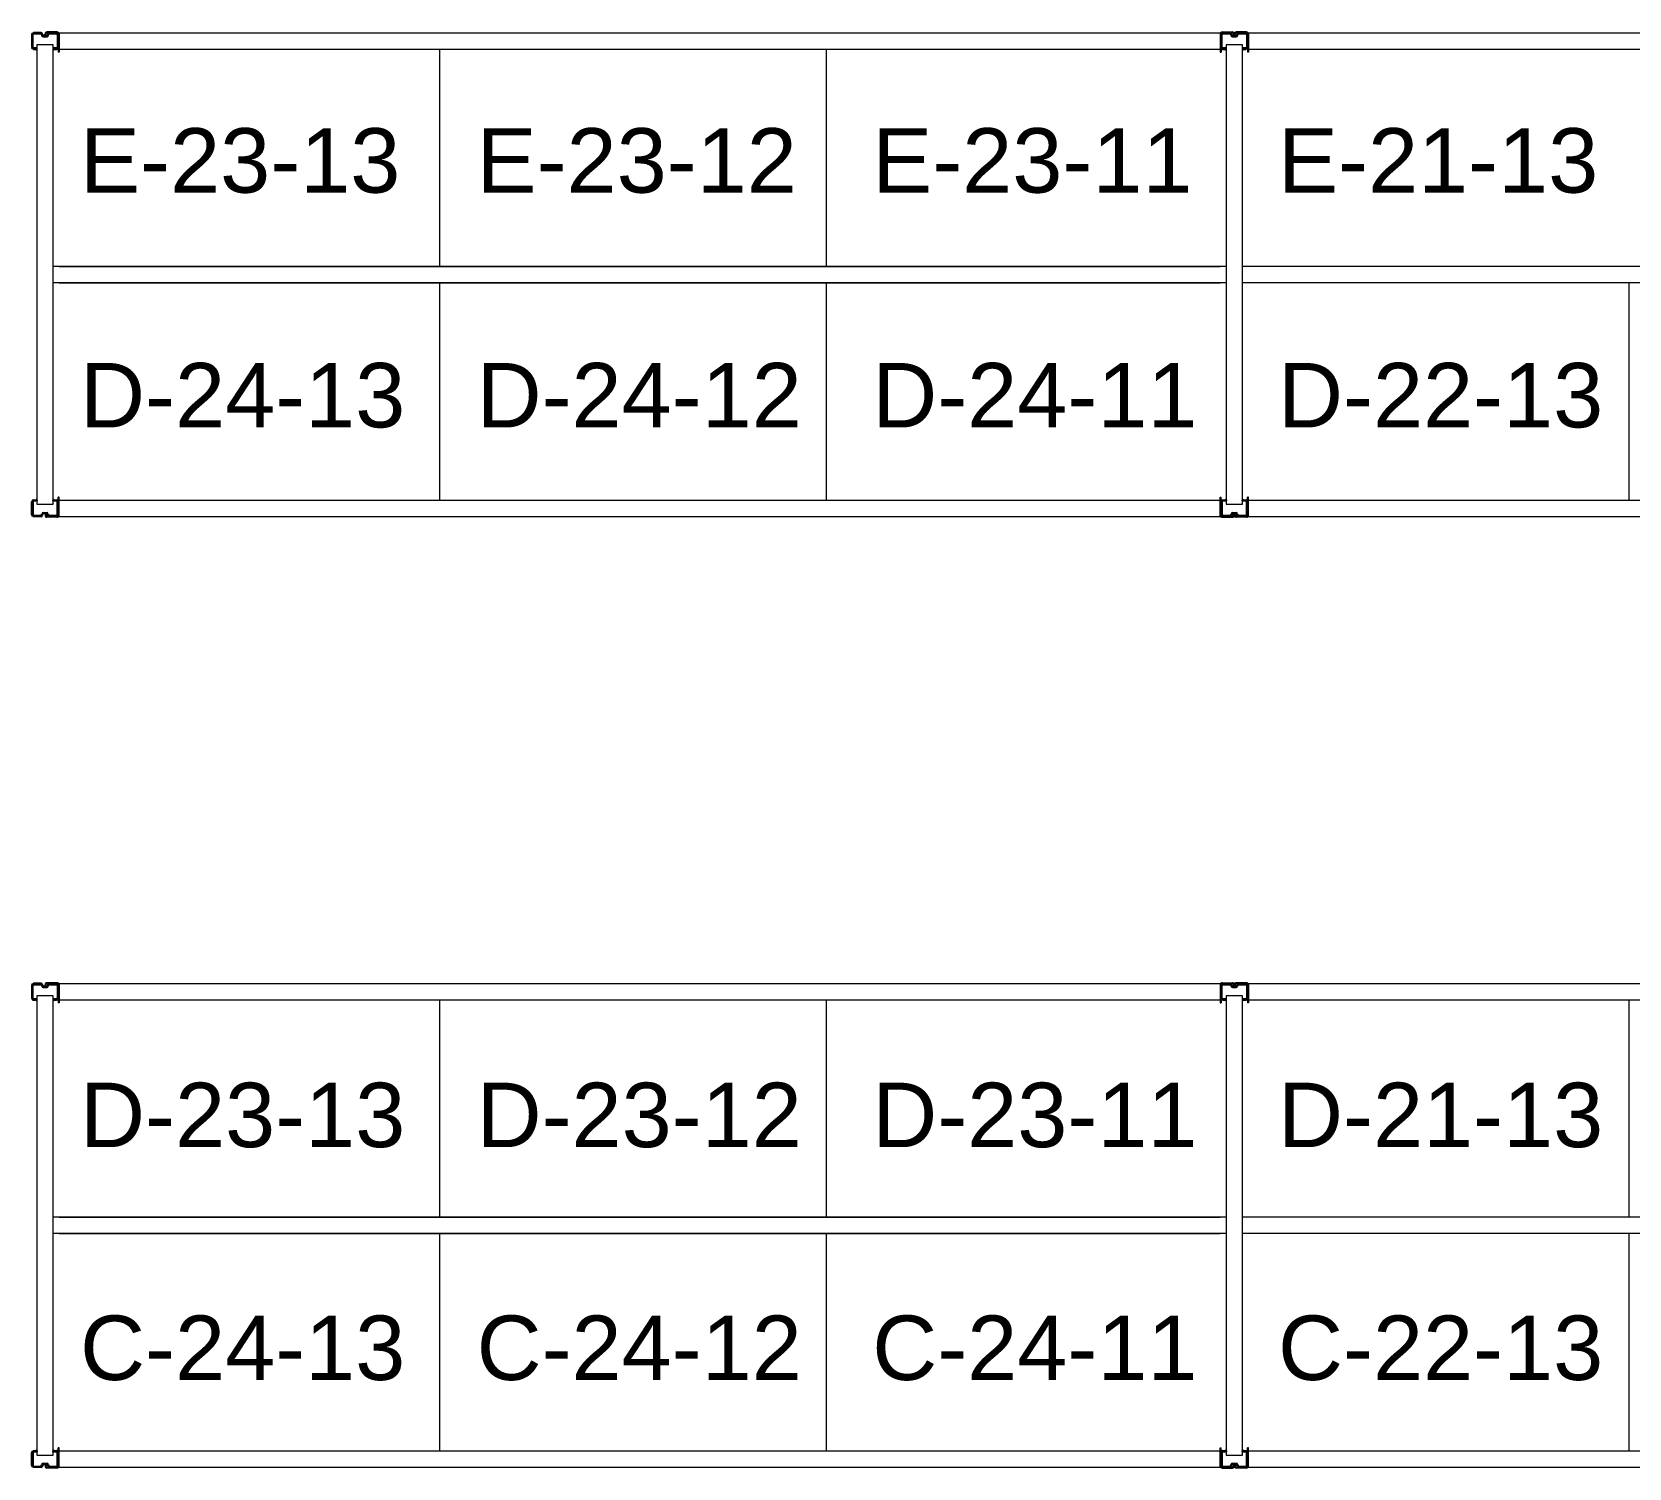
# Model space of a CAD drawing. Header units: inches. Extents: x 2743 to 10591, y -1604 to 5792.
# Drawn here: x 2974.8 to 3173.1, y 3691.9 to 3870.1 of the extents above; entities that cross this region are included whole.
import ezdxf

# ---------------------------------------------------------------- set-up
doc = ezdxf.new("R2010")
doc.units = ezdxf.units.IN
doc.header["$LTSCALE"] = 0.1875
doc.header["$MEASUREMENT"] = 0
for name, color, linetype, lineweight in [('22 Dimension', 7, 'Continuous', 5), ('32 Echelle', 160, 'Continuous', 15), ('33 Poutre', 30, 'Continuous', 15)]:
    doc.layers.add(name, color=color, linetype=linetype, lineweight=lineweight)
doc.styles.add('arial', font='')
doc.styles.get('arial').set_extended_font_data('Arial')

msp = doc.modelspace()

# ---------------------------------------------------------------- hatches: boundary and pattern name
at = {"layer": '32 Echelle'}
for points in [[(2975.45882, 3867.78941), (2975.45882, 3867.97691), (2975.27132, 3867.97691)], [(2977.45882, 3867.78941), (2977.45882, 3867.97691), (2977.64632, 3867.97691)], [(3123.08382, 3867.78941), (3123.08382, 3867.97691), (3122.89632, 3867.97691)], [(3123.08382, 3867.78941), (3123.08382, 3867.97691), (3122.89632, 3867.97691)], [(3125.08382, 3867.78941), (3125.08382, 3867.97691), (3125.27132, 3867.97691)], [(3125.08382, 3867.78941), (3125.08382, 3867.97691), (3125.27132, 3867.97691)], [(2975.45882, 3812.16441), (2975.45882, 3811.97691), (2975.27132, 3811.97691)], [(2977.45882, 3812.16441), (2977.45882, 3811.97691), (2977.64632, 3811.97691)], [(3123.08382, 3812.16441), (3123.08382, 3811.97691), (3122.89632, 3811.97691)], [(3123.08382, 3812.16441), (3123.08382, 3811.97691), (3122.89632, 3811.97691)], [(3125.08382, 3812.16441), (3125.08382, 3811.97691), (3125.27132, 3811.97691)], [(3125.08382, 3812.16441), (3125.08382, 3811.97691), (3125.27132, 3811.97691)], [(2975.45882, 3749.78941), (2975.45882, 3749.97691), (2975.27132, 3749.97691)], [(2977.45882, 3749.78941), (2977.45882, 3749.97691), (2977.64632, 3749.97691)], [(3123.08382, 3749.78941), (3123.08382, 3749.97691), (3122.89632, 3749.97691)], [(3123.08382, 3749.78941), (3123.08382, 3749.97691), (3122.89632, 3749.97691)], [(3125.08382, 3749.78941), (3125.08382, 3749.97691), (3125.27132, 3749.97691)], [(3125.08382, 3749.78941), (3125.08382, 3749.97691), (3125.27132, 3749.97691)], [(2975.45882, 3694.16441), (2975.45882, 3693.97691), (2975.27132, 3693.97691)], [(2977.45882, 3694.16441), (2977.45882, 3693.97691), (2977.64632, 3693.97691)], [(3123.08382, 3694.16441), (3123.08382, 3693.97691), (3122.89632, 3693.97691)], [(3123.08382, 3694.16441), (3123.08382, 3693.97691), (3122.89632, 3693.97691)], [(3125.08382, 3694.16441), (3125.08382, 3693.97691), (3125.27132, 3693.97691)], [(3125.08382, 3694.16441), (3125.08382, 3693.97691), (3125.27132, 3693.97691)]]:
    msp.add_hatch(color=256, dxfattribs=at).paths.add_polyline_path(points)

# ---------------------------------------------------------------- linework, layer by layer
at = {"layer": '22 Dimension'}
for p, q in [((3025.45882, 3840.97691), (3025.45882, 3867.97691)), ((3073.45882, 3840.97691), (3073.45882, 3867.97691)), ((3123.08382, 3840.97691), (2977.45882, 3840.97691)), ((3270.70882, 3840.97691), (3125.08382, 3840.97691)), ((3123.08382, 3838.97691), (2977.45882, 3838.97691)), ((3025.45882, 3811.97691), (3025.45882, 3838.97691)), ((3073.45882, 3811.97691), (3073.45882, 3838.97691)), ((3270.70882, 3838.97691), (3125.08382, 3838.97691)), ((3173.08382, 3811.97691), (3173.08382, 3838.97691)), ((3025.45882, 3722.97691), (3025.45882, 3749.97691)), ((3073.45882, 3722.97691), (3073.45882, 3749.97691)), ((3173.08382, 3722.97691), (3173.08382, 3749.97691)), ((3123.08382, 3722.97691), (2977.45882, 3722.97691)), ((3270.70882, 3722.97691), (3125.08382, 3722.97691)), ((3123.08382, 3720.97691), (2977.45882, 3720.97691)), ((3025.45882, 3693.97691), (3025.45882, 3720.97691)), ((3073.45882, 3693.97691), (3073.45882, 3720.97691)), ((3270.70882, 3720.97691), (3125.08382, 3720.97691)), ((3173.08382, 3693.97691), (3173.08382, 3720.97691))]:
    msp.add_line(p, q, dxfattribs=at)
at = {"layer": '32 Echelle', "linetype": 'Continuous', "lineweight": 25}
for p, q in [((2975.94645, 3869.97691), (2975.01761, 3869.97691)), ((2975.01761, 3869.88691), (2975.94645, 3869.88691)), ((2976.16608, 3869.70325), (2976.12217, 3869.84688)), ((2976.79547, 3869.84688), (2976.75155, 3869.70325)), ((2977.90002, 3869.97691), (2976.97119, 3869.97691)), ((2976.97119, 3869.88691), (2977.90002, 3869.88691)), ((3123.57145, 3869.97691), (3122.64261, 3869.97691)), ((3123.57145, 3869.97691), (3122.64261, 3869.97691)), ((3122.64261, 3869.88691), (3123.57145, 3869.88691)), ((3122.64261, 3869.88691), (3123.57145, 3869.88691)), ((3123.79108, 3869.70325), (3123.74717, 3869.84688)), ((3123.79108, 3869.70325), (3123.74717, 3869.84688)), ((3124.42047, 3869.84688), (3124.37655, 3869.70325)), ((3124.42047, 3869.84688), (3124.37655, 3869.70325)), ((3125.52502, 3869.97691), (3124.59619, 3869.97691)), ((3125.52502, 3869.97691), (3124.59619, 3869.97691)), ((3124.59619, 3869.88691), (3125.52502, 3869.88691)), ((3124.59619, 3869.88691), (3125.52502, 3869.88691)), ((2974.83386, 3869.79316), (2974.83386, 3868.16066)), ((2974.92386, 3868.16066), (2974.92386, 3869.79316)), ((2975.43386, 3868.06691), (2975.01761, 3868.06691)), ((2975.01761, 3867.97691), (2975.43386, 3867.97691)), ((2975.43386, 3867.97691), (2975.43386, 3868.06691)), ((2976.0361, 3869.82057), (2976.08001, 3869.67693)), ((2976.6619, 3869.63691), (2976.25573, 3869.63691)), ((2976.25573, 3869.54691), (2976.6619, 3869.54691)), ((2976.83762, 3869.67693), (2976.88153, 3869.82057)), ((2977.90002, 3868.06691), (2977.48377, 3868.06691)), ((2977.48377, 3868.06691), (2977.48377, 3867.97691)), ((2977.48377, 3867.97691), (2977.90002, 3867.97691)), ((2977.99377, 3869.79316), (2977.99377, 3868.16066)), ((2978.08377, 3868.16066), (2978.08377, 3869.79316)), ((3122.45886, 3869.79316), (3122.45886, 3868.16066)), ((3122.45886, 3869.79316), (3122.45886, 3868.16066)), ((3122.54886, 3868.16066), (3122.54886, 3869.79316)), ((3122.54886, 3868.16066), (3122.54886, 3869.79316)), ((3123.05886, 3868.06691), (3122.64261, 3868.06691)), ((3123.05886, 3868.06691), (3122.64261, 3868.06691)), ((3122.64261, 3867.97691), (3123.05886, 3867.97691)), ((3122.64261, 3867.97691), (3123.05886, 3867.97691)), ((3123.05886, 3867.97691), (3123.05886, 3868.06691)), ((3123.05886, 3867.97691), (3123.05886, 3868.06691)), ((3123.6611, 3869.82057), (3123.70501, 3869.67693)), ((3123.6611, 3869.82057), (3123.70501, 3869.67693)), ((3124.2869, 3869.63691), (3123.88073, 3869.63691)), ((3124.2869, 3869.63691), (3123.88073, 3869.63691)), ((3123.88073, 3869.54691), (3124.2869, 3869.54691)), ((3123.88073, 3869.54691), (3124.2869, 3869.54691)), ((3124.46262, 3869.67693), (3124.50653, 3869.82057)), ((3124.46262, 3869.67693), (3124.50653, 3869.82057)), ((3125.52502, 3868.06691), (3125.10877, 3868.06691)), ((3125.10877, 3868.06691), (3125.10877, 3867.97691)), ((3125.52502, 3868.06691), (3125.10877, 3868.06691)), ((3125.10877, 3868.06691), (3125.10877, 3867.97691)), ((3125.10877, 3867.97691), (3125.52502, 3867.97691)), ((3125.10877, 3867.97691), (3125.52502, 3867.97691)), ((3125.61877, 3869.79316), (3125.61877, 3868.16066)), ((3125.61877, 3869.79316), (3125.61877, 3868.16066)), ((3125.70877, 3868.16066), (3125.70877, 3869.79316)), ((3125.70877, 3868.16066), (3125.70877, 3869.79316)), ((2974.83386, 3810.16066), (2974.83386, 3811.79316)), ((2974.92386, 3811.79316), (2974.92386, 3810.16066)), ((2975.01761, 3811.97691), (2975.43386, 3811.97691)), ((2975.43386, 3811.88691), (2975.01761, 3811.88691)), ((2975.43386, 3811.97691), (2975.43386, 3811.88691)), ((2976.25573, 3810.40691), (2976.6619, 3810.40691)), ((2977.48377, 3811.97691), (2977.90002, 3811.97691)), ((2977.48377, 3811.88691), (2977.48377, 3811.97691)), ((2977.90002, 3811.88691), (2977.48377, 3811.88691)), ((2977.99377, 3810.16066), (2977.99377, 3811.79316)), ((2978.08377, 3811.79316), (2978.08377, 3810.16066)), ((3122.45886, 3810.16066), (3122.45886, 3811.79316)), ((3122.45886, 3810.16066), (3122.45886, 3811.79316)), ((3122.54886, 3811.79316), (3122.54886, 3810.16066)), ((3122.54886, 3811.79316), (3122.54886, 3810.16066)), ((3122.64261, 3811.97691), (3123.05886, 3811.97691)), ((3122.64261, 3811.97691), (3123.05886, 3811.97691)), ((3123.05886, 3811.88691), (3122.64261, 3811.88691)), ((3123.05886, 3811.88691), (3122.64261, 3811.88691)), ((3123.05886, 3811.97691), (3123.05886, 3811.88691)), ((3123.05886, 3811.97691), (3123.05886, 3811.88691)), ((3123.88073, 3810.40691), (3124.2869, 3810.40691)), ((3123.88073, 3810.40691), (3124.2869, 3810.40691)), ((3125.10877, 3811.97691), (3125.52502, 3811.97691)), ((3125.10877, 3811.88691), (3125.10877, 3811.97691)), ((3125.10877, 3811.97691), (3125.52502, 3811.97691)), ((3125.10877, 3811.88691), (3125.10877, 3811.97691)), ((3125.52502, 3811.88691), (3125.10877, 3811.88691)), ((3125.52502, 3811.88691), (3125.10877, 3811.88691)), ((3125.61877, 3810.16066), (3125.61877, 3811.79316)), ((3125.61877, 3810.16066), (3125.61877, 3811.79316)), ((3125.70877, 3811.79316), (3125.70877, 3810.16066)), ((3125.70877, 3811.79316), (3125.70877, 3810.16066)), ((2975.01761, 3810.06691), (2975.94645, 3810.06691)), ((2975.94645, 3809.97691), (2975.01761, 3809.97691)), ((2976.0361, 3810.13325), (2976.08001, 3810.27688)), ((2976.16608, 3810.25057), (2976.12217, 3810.10693)), ((2976.6619, 3810.31691), (2976.25573, 3810.31691)), ((2976.79547, 3810.10693), (2976.75155, 3810.25057)), ((2976.83762, 3810.27688), (2976.88153, 3810.13325)), ((2976.97119, 3810.06691), (2977.90002, 3810.06691)), ((2977.90002, 3809.97691), (2976.97119, 3809.97691)), ((3122.64261, 3810.06691), (3123.57145, 3810.06691)), ((3122.64261, 3810.06691), (3123.57145, 3810.06691)), ((3123.57145, 3809.97691), (3122.64261, 3809.97691)), ((3123.57145, 3809.97691), (3122.64261, 3809.97691)), ((3123.6611, 3810.13325), (3123.70501, 3810.27688)), ((3123.6611, 3810.13325), (3123.70501, 3810.27688)), ((3123.79108, 3810.25057), (3123.74717, 3810.10693)), ((3123.79108, 3810.25057), (3123.74717, 3810.10693)), ((3124.2869, 3810.31691), (3123.88073, 3810.31691)), ((3124.2869, 3810.31691), (3123.88073, 3810.31691)), ((3124.42047, 3810.10693), (3124.37655, 3810.25057)), ((3124.42047, 3810.10693), (3124.37655, 3810.25057)), ((3124.46262, 3810.27688), (3124.50653, 3810.13325)), ((3124.46262, 3810.27688), (3124.50653, 3810.13325)), ((3124.59619, 3810.06691), (3125.52502, 3810.06691)), ((3124.59619, 3810.06691), (3125.52502, 3810.06691)), ((3125.52502, 3809.97691), (3124.59619, 3809.97691)), ((3125.52502, 3809.97691), (3124.59619, 3809.97691)), ((2974.83386, 3751.79316), (2974.83386, 3750.16066)), ((2974.92386, 3750.16066), (2974.92386, 3751.79316)), ((2975.94645, 3751.97691), (2975.01761, 3751.97691)), ((2975.01761, 3751.88691), (2975.94645, 3751.88691)), ((2976.0361, 3751.82057), (2976.08001, 3751.67693)), ((2976.16608, 3751.70325), (2976.12217, 3751.84688)), ((2976.6619, 3751.63691), (2976.25573, 3751.63691)), ((2976.25573, 3751.54691), (2976.6619, 3751.54691)), ((2976.79547, 3751.84688), (2976.75155, 3751.70325)), ((2976.83762, 3751.67693), (2976.88153, 3751.82057)), ((2977.90002, 3751.97691), (2976.97119, 3751.97691)), ((2976.97119, 3751.88691), (2977.90002, 3751.88691)), ((2977.99377, 3751.79316), (2977.99377, 3750.16066)), ((2978.08377, 3750.16066), (2978.08377, 3751.79316)), ((3122.45886, 3751.79316), (3122.45886, 3750.16066)), ((3122.45886, 3751.79316), (3122.45886, 3750.16066)), ((3122.54886, 3750.16066), (3122.54886, 3751.79316)), ((3122.54886, 3750.16066), (3122.54886, 3751.79316)), ((3123.57145, 3751.97691), (3122.64261, 3751.97691)), ((3123.57145, 3751.97691), (3122.64261, 3751.97691)), ((3122.64261, 3751.88691), (3123.57145, 3751.88691)), ((3122.64261, 3751.88691), (3123.57145, 3751.88691)), ((3123.6611, 3751.82057), (3123.70501, 3751.67693)), ((3123.6611, 3751.82057), (3123.70501, 3751.67693)), ((3123.79108, 3751.70325), (3123.74717, 3751.84688)), ((3123.79108, 3751.70325), (3123.74717, 3751.84688)), ((3124.2869, 3751.63691), (3123.88073, 3751.63691)), ((3124.2869, 3751.63691), (3123.88073, 3751.63691)), ((3123.88073, 3751.54691), (3124.2869, 3751.54691)), ((3123.88073, 3751.54691), (3124.2869, 3751.54691)), ((3124.42047, 3751.84688), (3124.37655, 3751.70325)), ((3124.42047, 3751.84688), (3124.37655, 3751.70325)), ((3124.46262, 3751.67693), (3124.50653, 3751.82057)), ((3124.46262, 3751.67693), (3124.50653, 3751.82057)), ((3125.52502, 3751.97691), (3124.59619, 3751.97691)), ((3125.52502, 3751.97691), (3124.59619, 3751.97691)), ((3124.59619, 3751.88691), (3125.52502, 3751.88691)), ((3124.59619, 3751.88691), (3125.52502, 3751.88691)), ((3125.61877, 3751.79316), (3125.61877, 3750.16066)), ((3125.61877, 3751.79316), (3125.61877, 3750.16066)), ((3125.70877, 3750.16066), (3125.70877, 3751.79316)), ((3125.70877, 3750.16066), (3125.70877, 3751.79316)), ((2975.43386, 3750.06691), (2975.01761, 3750.06691)), ((2975.01761, 3749.97691), (2975.43386, 3749.97691)), ((2975.43386, 3749.97691), (2975.43386, 3750.06691)), ((2977.90002, 3750.06691), (2977.48377, 3750.06691)), ((2977.48377, 3750.06691), (2977.48377, 3749.97691)), ((2977.48377, 3749.97691), (2977.90002, 3749.97691)), ((3123.05886, 3750.06691), (3122.64261, 3750.06691)), ((3123.05886, 3750.06691), (3122.64261, 3750.06691)), ((3122.64261, 3749.97691), (3123.05886, 3749.97691)), ((3122.64261, 3749.97691), (3123.05886, 3749.97691)), ((3123.05886, 3749.97691), (3123.05886, 3750.06691)), ((3123.05886, 3749.97691), (3123.05886, 3750.06691)), ((3125.52502, 3750.06691), (3125.10877, 3750.06691)), ((3125.10877, 3750.06691), (3125.10877, 3749.97691)), ((3125.52502, 3750.06691), (3125.10877, 3750.06691)), ((3125.10877, 3750.06691), (3125.10877, 3749.97691)), ((3125.10877, 3749.97691), (3125.52502, 3749.97691)), ((3125.10877, 3749.97691), (3125.52502, 3749.97691)), ((2974.83386, 3692.16066), (2974.83386, 3693.79316)), ((2974.92386, 3693.79316), (2974.92386, 3692.16066)), ((2975.01761, 3693.97691), (2975.43386, 3693.97691)), ((2975.43386, 3693.88691), (2975.01761, 3693.88691)), ((2975.43386, 3693.97691), (2975.43386, 3693.88691)), ((2977.48377, 3693.97691), (2977.90002, 3693.97691)), ((2977.48377, 3693.88691), (2977.48377, 3693.97691)), ((2977.90002, 3693.88691), (2977.48377, 3693.88691)), ((2977.99377, 3692.16066), (2977.99377, 3693.79316)), ((2978.08377, 3693.79316), (2978.08377, 3692.16066)), ((3122.45886, 3692.16066), (3122.45886, 3693.79316)), ((3122.45886, 3692.16066), (3122.45886, 3693.79316)), ((3122.54886, 3693.79316), (3122.54886, 3692.16066)), ((3122.54886, 3693.79316), (3122.54886, 3692.16066)), ((3122.64261, 3693.97691), (3123.05886, 3693.97691)), ((3122.64261, 3693.97691), (3123.05886, 3693.97691)), ((3123.05886, 3693.88691), (3122.64261, 3693.88691)), ((3123.05886, 3693.88691), (3122.64261, 3693.88691)), ((3123.05886, 3693.97691), (3123.05886, 3693.88691)), ((3123.05886, 3693.97691), (3123.05886, 3693.88691)), ((3125.10877, 3693.97691), (3125.52502, 3693.97691)), ((3125.10877, 3693.88691), (3125.10877, 3693.97691)), ((3125.10877, 3693.97691), (3125.52502, 3693.97691)), ((3125.10877, 3693.88691), (3125.10877, 3693.97691)), ((3125.52502, 3693.88691), (3125.10877, 3693.88691)), ((3125.52502, 3693.88691), (3125.10877, 3693.88691)), ((3125.61877, 3692.16066), (3125.61877, 3693.79316)), ((3125.61877, 3692.16066), (3125.61877, 3693.79316)), ((3125.70877, 3693.79316), (3125.70877, 3692.16066)), ((3125.70877, 3693.79316), (3125.70877, 3692.16066)), ((2975.01761, 3692.06691), (2975.94645, 3692.06691)), ((2975.94645, 3691.97691), (2975.01761, 3691.97691)), ((2976.0361, 3692.13325), (2976.08001, 3692.27688)), ((2976.16608, 3692.25057), (2976.12217, 3692.10693)), ((2976.25573, 3692.40691), (2976.6619, 3692.40691)), ((2976.6619, 3692.31691), (2976.25573, 3692.31691)), ((2976.79547, 3692.10693), (2976.75155, 3692.25057)), ((2976.83762, 3692.27688), (2976.88153, 3692.13325)), ((2976.97119, 3692.06691), (2977.90002, 3692.06691)), ((2977.90002, 3691.97691), (2976.97119, 3691.97691)), ((3122.64261, 3692.06691), (3123.57145, 3692.06691)), ((3122.64261, 3692.06691), (3123.57145, 3692.06691)), ((3123.57145, 3691.97691), (3122.64261, 3691.97691)), ((3123.57145, 3691.97691), (3122.64261, 3691.97691)), ((3123.6611, 3692.13325), (3123.70501, 3692.27688)), ((3123.6611, 3692.13325), (3123.70501, 3692.27688)), ((3123.79108, 3692.25057), (3123.74717, 3692.10693)), ((3123.79108, 3692.25057), (3123.74717, 3692.10693)), ((3123.88073, 3692.40691), (3124.2869, 3692.40691)), ((3123.88073, 3692.40691), (3124.2869, 3692.40691)), ((3124.2869, 3692.31691), (3123.88073, 3692.31691)), ((3124.2869, 3692.31691), (3123.88073, 3692.31691)), ((3124.42047, 3692.10693), (3124.37655, 3692.25057)), ((3124.42047, 3692.10693), (3124.37655, 3692.25057)), ((3124.46262, 3692.27688), (3124.50653, 3692.13325)), ((3124.46262, 3692.27688), (3124.50653, 3692.13325)), ((3124.59619, 3692.06691), (3125.52502, 3692.06691)), ((3124.59619, 3692.06691), (3125.52502, 3692.06691)), ((3125.52502, 3691.97691), (3124.59619, 3691.97691)), ((3125.52502, 3691.97691), (3124.59619, 3691.97691))]:
    msp.add_line(p, q, dxfattribs=at)
at = {"layer": '32 Echelle'}
for p, q in [((2975.45882, 3867.97691), (2975.27132, 3867.97691)), ((2975.45882, 3867.78941), (2975.27132, 3867.97691)), ((2977.45882, 3868.47691), (2975.45882, 3868.47691)), ((2975.45882, 3868.47691), (2975.45882, 3811.47691)), ((2975.45882, 3867.78941), (2975.45882, 3867.97691)), ((2977.45882, 3811.47691), (2977.45882, 3868.47691)), ((2977.45882, 3867.97691), (2977.64632, 3867.97691)), ((2977.45882, 3867.78941), (2977.45882, 3867.97691)), ((2977.45882, 3867.78941), (2977.64632, 3867.97691)), ((3123.08382, 3867.97691), (3122.89632, 3867.97691)), ((3123.08382, 3867.78941), (3122.89632, 3867.97691)), ((3123.08382, 3867.97691), (3122.89632, 3867.97691)), ((3123.08382, 3867.78941), (3122.89632, 3867.97691)), ((3125.08382, 3868.47691), (3123.08382, 3868.47691)), ((3123.08382, 3868.47691), (3123.08382, 3811.47691)), ((3125.08382, 3868.47691), (3123.08382, 3868.47691)), ((3123.08382, 3868.47691), (3123.08382, 3811.47691)), ((3123.08382, 3867.78941), (3123.08382, 3867.97691)), ((3123.08382, 3867.78941), (3123.08382, 3867.97691)), ((3125.08382, 3811.47691), (3125.08382, 3868.47691)), ((3125.08382, 3811.47691), (3125.08382, 3868.47691)), ((3125.08382, 3867.97691), (3125.27132, 3867.97691)), ((3125.08382, 3867.78941), (3125.08382, 3867.97691)), ((3125.08382, 3867.78941), (3125.27132, 3867.97691)), ((3125.08382, 3867.97691), (3125.27132, 3867.97691)), ((3125.08382, 3867.78941), (3125.08382, 3867.97691)), ((3125.08382, 3867.78941), (3125.27132, 3867.97691)), ((2975.45882, 3812.16441), (2975.27132, 3811.97691)), ((2975.45882, 3811.97691), (2975.27132, 3811.97691)), ((2975.45882, 3812.16441), (2975.45882, 3811.97691)), ((2975.45882, 3811.47691), (2977.45882, 3811.47691)), ((2977.45882, 3812.16441), (2977.45882, 3811.97691)), ((2977.45882, 3812.16441), (2977.64632, 3811.97691)), ((2977.45882, 3811.97691), (2977.64632, 3811.97691)), ((3123.08382, 3812.16441), (3122.89632, 3811.97691)), ((3123.08382, 3812.16441), (3122.89632, 3811.97691)), ((3123.08382, 3811.97691), (3122.89632, 3811.97691)), ((3123.08382, 3811.97691), (3122.89632, 3811.97691)), ((3123.08382, 3812.16441), (3123.08382, 3811.97691)), ((3123.08382, 3812.16441), (3123.08382, 3811.97691)), ((3123.08382, 3811.47691), (3125.08382, 3811.47691)), ((3123.08382, 3811.47691), (3125.08382, 3811.47691)), ((3125.08382, 3812.16441), (3125.08382, 3811.97691)), ((3125.08382, 3812.16441), (3125.27132, 3811.97691)), ((3125.08382, 3812.16441), (3125.08382, 3811.97691)), ((3125.08382, 3812.16441), (3125.27132, 3811.97691)), ((3125.08382, 3811.97691), (3125.27132, 3811.97691)), ((3125.08382, 3811.97691), (3125.27132, 3811.97691)), ((2975.45882, 3749.97691), (2975.27132, 3749.97691)), ((2975.45882, 3749.78941), (2975.27132, 3749.97691)), ((2977.45882, 3750.47691), (2975.45882, 3750.47691)), ((2975.45882, 3750.47691), (2975.45882, 3693.47691)), ((2975.45882, 3749.78941), (2975.45882, 3749.97691)), ((2977.45882, 3693.47691), (2977.45882, 3750.47691)), ((2977.45882, 3749.97691), (2977.64632, 3749.97691)), ((2977.45882, 3749.78941), (2977.45882, 3749.97691)), ((2977.45882, 3749.78941), (2977.64632, 3749.97691)), ((3123.08382, 3749.97691), (3122.89632, 3749.97691)), ((3123.08382, 3749.78941), (3122.89632, 3749.97691)), ((3123.08382, 3749.97691), (3122.89632, 3749.97691)), ((3123.08382, 3749.78941), (3122.89632, 3749.97691)), ((3125.08382, 3750.47691), (3123.08382, 3750.47691)), ((3123.08382, 3750.47691), (3123.08382, 3693.47691)), ((3125.08382, 3750.47691), (3123.08382, 3750.47691)), ((3123.08382, 3750.47691), (3123.08382, 3693.47691)), ((3123.08382, 3749.78941), (3123.08382, 3749.97691)), ((3123.08382, 3749.78941), (3123.08382, 3749.97691)), ((3125.08382, 3693.47691), (3125.08382, 3750.47691)), ((3125.08382, 3693.47691), (3125.08382, 3750.47691)), ((3125.08382, 3749.97691), (3125.27132, 3749.97691)), ((3125.08382, 3749.78941), (3125.08382, 3749.97691)), ((3125.08382, 3749.78941), (3125.27132, 3749.97691)), ((3125.08382, 3749.97691), (3125.27132, 3749.97691)), ((3125.08382, 3749.78941), (3125.08382, 3749.97691)), ((3125.08382, 3749.78941), (3125.27132, 3749.97691)), ((2975.45882, 3694.16441), (2975.27132, 3693.97691)), ((2975.45882, 3693.97691), (2975.27132, 3693.97691)), ((2975.45882, 3694.16441), (2975.45882, 3693.97691)), ((2975.45882, 3693.47691), (2977.45882, 3693.47691)), ((2977.45882, 3694.16441), (2977.45882, 3693.97691)), ((2977.45882, 3694.16441), (2977.64632, 3693.97691)), ((2977.45882, 3693.97691), (2977.64632, 3693.97691)), ((3123.08382, 3694.16441), (3122.89632, 3693.97691)), ((3123.08382, 3694.16441), (3122.89632, 3693.97691)), ((3123.08382, 3693.97691), (3122.89632, 3693.97691)), ((3123.08382, 3693.97691), (3122.89632, 3693.97691)), ((3123.08382, 3694.16441), (3123.08382, 3693.97691)), ((3123.08382, 3694.16441), (3123.08382, 3693.97691)), ((3123.08382, 3693.47691), (3125.08382, 3693.47691)), ((3123.08382, 3693.47691), (3125.08382, 3693.47691)), ((3125.08382, 3694.16441), (3125.08382, 3693.97691)), ((3125.08382, 3694.16441), (3125.27132, 3693.97691)), ((3125.08382, 3694.16441), (3125.08382, 3693.97691)), ((3125.08382, 3694.16441), (3125.27132, 3693.97691)), ((3125.08382, 3693.97691), (3125.27132, 3693.97691)), ((3125.08382, 3693.97691), (3125.27132, 3693.97691))]:
    msp.add_line(p, q, dxfattribs=at)
at = {"layer": '32 Echelle', "linetype": 'Continuous', "lineweight": 25}
for centre, radius, start, end in [((2975.01761, 3869.79316), 0.18375, 90, 180), ((2975.01761, 3869.79316), 0.09375, 90, 180), ((2975.94645, 3869.79316), 0.18375, 17, 90), ((2975.94645, 3869.79316), 0.09375, 17, 90), ((2976.97119, 3869.79316), 0.18375, 90, 163), ((2976.97119, 3869.79316), 0.09375, 90, 163), ((2977.90002, 3869.79316), 0.18375, 0, 90), ((2977.90002, 3869.79316), 0.09375, 0, 90), ((3122.64261, 3869.79316), 0.18375, 90, 180), ((3122.64261, 3869.79316), 0.18375, 90, 180), ((3122.64261, 3869.79316), 0.09375, 90, 180), ((3122.64261, 3869.79316), 0.09375, 90, 180), ((3123.57145, 3869.79316), 0.18375, 17, 90), ((3123.57145, 3869.79316), 0.18375, 17, 90), ((3123.57145, 3869.79316), 0.09375, 17, 90), ((3123.57145, 3869.79316), 0.09375, 17, 90), ((3124.59619, 3869.79316), 0.18375, 90, 163), ((3124.59619, 3869.79316), 0.18375, 90, 163), ((3124.59619, 3869.79316), 0.09375, 90, 163), ((3124.59619, 3869.79316), 0.09375, 90, 163), ((3125.52502, 3869.79316), 0.18375, 0, 90), ((3125.52502, 3869.79316), 0.18375, 0, 90), ((3125.52502, 3869.79316), 0.09375, 0, 90), ((3125.52502, 3869.79316), 0.09375, 0, 90), ((2975.01761, 3868.16066), 0.18375, 180, 270), ((2975.01761, 3868.16066), 0.09375, 180, 270), ((2976.25573, 3869.73066), 0.18375, 197, 270), ((2976.25573, 3869.73066), 0.09375, 197, 270), ((2976.6619, 3869.73066), 0.09375, 270, 343), ((2976.6619, 3869.73066), 0.18375, 270, 343), ((2977.90002, 3868.16066), 0.09375, 270, 0), ((2977.90002, 3868.16066), 0.18375, 270, 0), ((3122.64261, 3868.16066), 0.18375, 180, 270), ((3122.64261, 3868.16066), 0.18375, 180, 270), ((3122.64261, 3868.16066), 0.09375, 180, 270), ((3122.64261, 3868.16066), 0.09375, 180, 270), ((3123.88073, 3869.73066), 0.18375, 197, 270), ((3123.88073, 3869.73066), 0.18375, 197, 270), ((3123.88073, 3869.73066), 0.09375, 197, 270), ((3123.88073, 3869.73066), 0.09375, 197, 270), ((3124.2869, 3869.73066), 0.09375, 270, 343), ((3124.2869, 3869.73066), 0.09375, 270, 343), ((3124.2869, 3869.73066), 0.18375, 270, 343), ((3124.2869, 3869.73066), 0.18375, 270, 343), ((3125.52502, 3868.16066), 0.09375, 270, 0), ((3125.52502, 3868.16066), 0.18375, 270, 0), ((3125.52502, 3868.16066), 0.09375, 270, 0), ((3125.52502, 3868.16066), 0.18375, 270, 0), ((2975.01761, 3811.79316), 0.18375, 90, 180), ((2975.01761, 3811.79316), 0.09375, 90, 180), ((2976.25573, 3810.22316), 0.18375, 90, 163), ((2976.6619, 3810.22316), 0.18375, 17, 90), ((2977.90002, 3811.79316), 0.18375, 0, 90), ((2977.90002, 3811.79316), 0.09375, 0, 90), ((3122.64261, 3811.79316), 0.18375, 90, 180), ((3122.64261, 3811.79316), 0.18375, 90, 180), ((3122.64261, 3811.79316), 0.09375, 90, 180), ((3122.64261, 3811.79316), 0.09375, 90, 180), ((3123.88073, 3810.22316), 0.18375, 90, 163), ((3123.88073, 3810.22316), 0.18375, 90, 163), ((3124.2869, 3810.22316), 0.18375, 17, 90), ((3124.2869, 3810.22316), 0.18375, 17, 90), ((3125.52502, 3811.79316), 0.18375, 0, 90), ((3125.52502, 3811.79316), 0.18375, 0, 90), ((3125.52502, 3811.79316), 0.09375, 0, 90), ((3125.52502, 3811.79316), 0.09375, 0, 90), ((2975.01761, 3810.16066), 0.18375, 180, 270), ((2975.01761, 3810.16066), 0.09375, 180, 270), ((2975.94645, 3810.16066), 0.09375, 270, 343), ((2975.94645, 3810.16066), 0.18375, 270, 343), ((2976.25573, 3810.22316), 0.09375, 90, 163), ((2976.6619, 3810.22316), 0.09375, 17, 90), ((2976.97119, 3810.16066), 0.18375, 197, 270), ((2976.97119, 3810.16066), 0.09375, 197, 270), ((2977.90002, 3810.16066), 0.09375, 270, 0), ((2977.90002, 3810.16066), 0.18375, 270, 0), ((3122.64261, 3810.16066), 0.18375, 180, 270), ((3122.64261, 3810.16066), 0.18375, 180, 270), ((3122.64261, 3810.16066), 0.09375, 180, 270), ((3122.64261, 3810.16066), 0.09375, 180, 270), ((3123.57145, 3810.16066), 0.09375, 270, 343), ((3123.57145, 3810.16066), 0.09375, 270, 343), ((3123.57145, 3810.16066), 0.18375, 270, 343), ((3123.57145, 3810.16066), 0.18375, 270, 343), ((3123.88073, 3810.22316), 0.09375, 90, 163), ((3123.88073, 3810.22316), 0.09375, 90, 163), ((3124.2869, 3810.22316), 0.09375, 17, 90), ((3124.2869, 3810.22316), 0.09375, 17, 90), ((3124.59619, 3810.16066), 0.18375, 197, 270), ((3124.59619, 3810.16066), 0.18375, 197, 270), ((3124.59619, 3810.16066), 0.09375, 197, 270), ((3124.59619, 3810.16066), 0.09375, 197, 270), ((3125.52502, 3810.16066), 0.09375, 270, 0), ((3125.52502, 3810.16066), 0.18375, 270, 0), ((3125.52502, 3810.16066), 0.09375, 270, 0), ((3125.52502, 3810.16066), 0.18375, 270, 0), ((2975.01761, 3751.79316), 0.18375, 90, 180), ((2975.01761, 3751.79316), 0.09375, 90, 180), ((2975.94645, 3751.79316), 0.18375, 17, 90), ((2975.94645, 3751.79316), 0.09375, 17, 90), ((2976.25573, 3751.73066), 0.18375, 197, 270), ((2976.25573, 3751.73066), 0.09375, 197, 270), ((2976.6619, 3751.73066), 0.09375, 270, 343), ((2976.6619, 3751.73066), 0.18375, 270, 343), ((2976.97119, 3751.79316), 0.18375, 90, 163), ((2976.97119, 3751.79316), 0.09375, 90, 163), ((2977.90002, 3751.79316), 0.18375, 0, 90), ((2977.90002, 3751.79316), 0.09375, 0, 90), ((3122.64261, 3751.79316), 0.18375, 90, 180), ((3122.64261, 3751.79316), 0.18375, 90, 180), ((3122.64261, 3751.79316), 0.09375, 90, 180), ((3122.64261, 3751.79316), 0.09375, 90, 180), ((3123.57145, 3751.79316), 0.18375, 17, 90), ((3123.57145, 3751.79316), 0.18375, 17, 90), ((3123.57145, 3751.79316), 0.09375, 17, 90), ((3123.57145, 3751.79316), 0.09375, 17, 90), ((3123.88073, 3751.73066), 0.18375, 197, 270), ((3123.88073, 3751.73066), 0.18375, 197, 270), ((3123.88073, 3751.73066), 0.09375, 197, 270), ((3123.88073, 3751.73066), 0.09375, 197, 270), ((3124.2869, 3751.73066), 0.09375, 270, 343), ((3124.2869, 3751.73066), 0.09375, 270, 343), ((3124.2869, 3751.73066), 0.18375, 270, 343), ((3124.2869, 3751.73066), 0.18375, 270, 343), ((3124.59619, 3751.79316), 0.18375, 90, 163), ((3124.59619, 3751.79316), 0.18375, 90, 163), ((3124.59619, 3751.79316), 0.09375, 90, 163), ((3124.59619, 3751.79316), 0.09375, 90, 163), ((3125.52502, 3751.79316), 0.18375, 0, 90), ((3125.52502, 3751.79316), 0.18375, 0, 90), ((3125.52502, 3751.79316), 0.09375, 0, 90), ((3125.52502, 3751.79316), 0.09375, 0, 90), ((2975.01761, 3750.16066), 0.18375, 180, 270), ((2975.01761, 3750.16066), 0.09375, 180, 270), ((2977.90002, 3750.16066), 0.09375, 270, 0), ((2977.90002, 3750.16066), 0.18375, 270, 0), ((3122.64261, 3750.16066), 0.18375, 180, 270), ((3122.64261, 3750.16066), 0.18375, 180, 270), ((3122.64261, 3750.16066), 0.09375, 180, 270), ((3122.64261, 3750.16066), 0.09375, 180, 270), ((3125.52502, 3750.16066), 0.09375, 270, 0), ((3125.52502, 3750.16066), 0.18375, 270, 0), ((3125.52502, 3750.16066), 0.09375, 270, 0), ((3125.52502, 3750.16066), 0.18375, 270, 0), ((2975.01761, 3693.79316), 0.18375, 90, 180), ((2975.01761, 3693.79316), 0.09375, 90, 180), ((2977.90002, 3693.79316), 0.18375, 0, 90), ((2977.90002, 3693.79316), 0.09375, 0, 90), ((3122.64261, 3693.79316), 0.18375, 90, 180), ((3122.64261, 3693.79316), 0.18375, 90, 180), ((3122.64261, 3693.79316), 0.09375, 90, 180), ((3122.64261, 3693.79316), 0.09375, 90, 180), ((3125.52502, 3693.79316), 0.18375, 0, 90), ((3125.52502, 3693.79316), 0.18375, 0, 90), ((3125.52502, 3693.79316), 0.09375, 0, 90), ((3125.52502, 3693.79316), 0.09375, 0, 90), ((2975.01761, 3692.16066), 0.18375, 180, 270), ((2975.01761, 3692.16066), 0.09375, 180, 270), ((2975.94645, 3692.16066), 0.09375, 270, 343), ((2975.94645, 3692.16066), 0.18375, 270, 343), ((2976.25573, 3692.22316), 0.18375, 90, 163), ((2976.25573, 3692.22316), 0.09375, 90, 163), ((2976.6619, 3692.22316), 0.18375, 17, 90), ((2976.6619, 3692.22316), 0.09375, 17, 90), ((2976.97119, 3692.16066), 0.18375, 197, 270), ((2976.97119, 3692.16066), 0.09375, 197, 270), ((2977.90002, 3692.16066), 0.09375, 270, 0), ((2977.90002, 3692.16066), 0.18375, 270, 0), ((3122.64261, 3692.16066), 0.18375, 180, 270), ((3122.64261, 3692.16066), 0.18375, 180, 270), ((3122.64261, 3692.16066), 0.09375, 180, 270), ((3122.64261, 3692.16066), 0.09375, 180, 270), ((3123.57145, 3692.16066), 0.09375, 270, 343), ((3123.57145, 3692.16066), 0.09375, 270, 343), ((3123.57145, 3692.16066), 0.18375, 270, 343), ((3123.57145, 3692.16066), 0.18375, 270, 343), ((3123.88073, 3692.22316), 0.18375, 90, 163), ((3123.88073, 3692.22316), 0.18375, 90, 163), ((3123.88073, 3692.22316), 0.09375, 90, 163), ((3123.88073, 3692.22316), 0.09375, 90, 163), ((3124.2869, 3692.22316), 0.18375, 17, 90), ((3124.2869, 3692.22316), 0.18375, 17, 90), ((3124.2869, 3692.22316), 0.09375, 17, 90), ((3124.2869, 3692.22316), 0.09375, 17, 90), ((3124.59619, 3692.16066), 0.18375, 197, 270), ((3124.59619, 3692.16066), 0.18375, 197, 270), ((3124.59619, 3692.16066), 0.09375, 197, 270), ((3124.59619, 3692.16066), 0.09375, 197, 270), ((3125.52502, 3692.16066), 0.09375, 270, 0), ((3125.52502, 3692.16066), 0.18375, 270, 0), ((3125.52502, 3692.16066), 0.09375, 270, 0), ((3125.52502, 3692.16066), 0.18375, 270, 0)]:
    msp.add_arc(centre, radius, start, end, dxfattribs=at)
at = {"layer": '33 Poutre'}
for p, q in [((2976.45882, 3869.63691), (2976.45882, 3869.85191)), ((2976.57782, 3869.63691), (2976.57782, 3869.85191)), ((2977.96482, 3870.09591), (2976.70282, 3870.09591)), ((2976.70282, 3869.97691), (2977.96482, 3869.97691)), ((2978.08982, 3869.85191), (2978.08982, 3867.59591)), ((2978.20882, 3869.97691), (3122.33382, 3869.97691)), ((2978.20882, 3869.97691), (2978.20882, 3867.97691)), ((2978.20882, 3869.85191), (2978.20882, 3867.59591)), ((3122.33382, 3869.97691), (3122.33382, 3867.97691)), ((3122.33382, 3869.85191), (3122.33382, 3867.59591)), ((3122.45282, 3869.85191), (3122.45282, 3867.59591)), ((3122.57782, 3870.09591), (3123.83982, 3870.09591)), ((3123.83982, 3869.97691), (3122.57782, 3869.97691)), ((3123.96482, 3869.63691), (3123.96482, 3869.85191)), ((3124.08382, 3869.63691), (3124.08382, 3869.85191)), ((3124.08382, 3869.63691), (3124.08382, 3869.85191)), ((3124.20282, 3869.63691), (3124.20282, 3869.85191)), ((3125.58982, 3870.09591), (3124.32782, 3870.09591)), ((3124.32782, 3869.97691), (3125.58982, 3869.97691)), ((3125.71482, 3869.85191), (3125.71482, 3867.59591)), ((3125.83382, 3869.97691), (3269.95882, 3869.97691)), ((3125.83382, 3869.97691), (3125.83382, 3867.97691)), ((3125.83382, 3869.85191), (3125.83382, 3867.59591)), ((2976.57782, 3869.63691), (2976.45882, 3869.63691)), ((2978.20882, 3867.97691), (3122.33382, 3867.97691)), ((3123.96482, 3869.63691), (3124.08382, 3869.63691)), ((3124.20282, 3869.63691), (3124.08382, 3869.63691)), ((3125.83382, 3867.97691), (3269.95882, 3867.97691)), ((2978.20882, 3867.59591), (2978.08982, 3867.59591)), ((3122.33382, 3867.59591), (3122.45282, 3867.59591)), ((3125.83382, 3867.59591), (3125.71482, 3867.59591)), ((2978.20882, 3840.97691), (3122.33382, 3840.97691)), ((2978.20882, 3838.97691), (3122.33382, 3838.97691)), ((2978.20882, 3812.35791), (2978.08982, 3812.35791)), ((2978.08982, 3810.10191), (2978.08982, 3812.35791)), ((2978.20882, 3810.10191), (2978.20882, 3812.35791)), ((3122.33382, 3810.10191), (3122.33382, 3812.35791)), ((3122.33382, 3812.35791), (3122.45282, 3812.35791)), ((3122.45282, 3810.10191), (3122.45282, 3812.35791)), ((3125.83382, 3812.35791), (3125.71482, 3812.35791)), ((3125.71482, 3810.10191), (3125.71482, 3812.35791)), ((3125.83382, 3810.10191), (3125.83382, 3812.35791)), ((2978.20882, 3811.97691), (3122.33382, 3811.97691)), ((2978.20882, 3809.97691), (2978.20882, 3811.97691)), ((3122.33382, 3809.97691), (3122.33382, 3811.97691)), ((3125.83382, 3811.97691), (3269.95882, 3811.97691)), ((3125.83382, 3809.97691), (3125.83382, 3811.97691)), ((2976.45882, 3810.31691), (2976.45882, 3810.10191)), ((2976.57782, 3810.31691), (2976.45882, 3810.31691)), ((2976.57782, 3810.31691), (2976.57782, 3810.10191)), ((2976.70282, 3809.97691), (2977.96482, 3809.97691)), ((2977.96482, 3809.85791), (2976.70282, 3809.85791)), ((2978.20882, 3809.97691), (3122.33382, 3809.97691)), ((3123.83982, 3809.97691), (3122.57782, 3809.97691)), ((3122.57782, 3809.85791), (3123.83982, 3809.85791)), ((3123.96482, 3810.31691), (3123.96482, 3810.10191)), ((3123.96482, 3810.31691), (3124.08382, 3810.31691)), ((3124.08382, 3810.31691), (3124.08382, 3810.10191)), ((3124.08382, 3810.31691), (3124.08382, 3810.10191)), ((3124.20282, 3810.31691), (3124.08382, 3810.31691)), ((3124.20282, 3810.31691), (3124.20282, 3810.10191)), ((3124.32782, 3809.97691), (3125.58982, 3809.97691)), ((3125.58982, 3809.85791), (3124.32782, 3809.85791)), ((3125.83382, 3809.97691), (3269.95882, 3809.97691)), ((2976.45882, 3751.63691), (2976.45882, 3751.85191)), ((2976.57782, 3751.63691), (2976.45882, 3751.63691)), ((2976.57782, 3751.63691), (2976.57782, 3751.85191)), ((2977.96482, 3752.09591), (2976.70282, 3752.09591)), ((2976.70282, 3751.97691), (2977.96482, 3751.97691)), ((2978.08982, 3751.85191), (2978.08982, 3749.59591)), ((2978.20882, 3751.97691), (3122.33382, 3751.97691)), ((2978.20882, 3751.97691), (2978.20882, 3749.97691)), ((2978.20882, 3751.85191), (2978.20882, 3749.59591)), ((3122.33382, 3751.97691), (3122.33382, 3749.97691)), ((3122.33382, 3751.85191), (3122.33382, 3749.59591)), ((3122.45282, 3751.85191), (3122.45282, 3749.59591)), ((3122.57782, 3752.09591), (3123.83982, 3752.09591)), ((3123.83982, 3751.97691), (3122.57782, 3751.97691)), ((3123.96482, 3751.63691), (3123.96482, 3751.85191)), ((3123.96482, 3751.63691), (3124.08382, 3751.63691)), ((3124.08382, 3751.63691), (3124.08382, 3751.85191)), ((3124.08382, 3751.63691), (3124.08382, 3751.85191)), ((3124.20282, 3751.63691), (3124.08382, 3751.63691)), ((3124.20282, 3751.63691), (3124.20282, 3751.85191)), ((3125.58982, 3752.09591), (3124.32782, 3752.09591)), ((3124.32782, 3751.97691), (3125.58982, 3751.97691)), ((3125.71482, 3751.85191), (3125.71482, 3749.59591)), ((3125.83382, 3751.97691), (3269.95882, 3751.97691)), ((3125.83382, 3751.97691), (3125.83382, 3749.97691)), ((3125.83382, 3751.85191), (3125.83382, 3749.59591)), ((2978.20882, 3749.59591), (2978.08982, 3749.59591)), ((2978.20882, 3749.97691), (3122.33382, 3749.97691)), ((3122.33382, 3749.59591), (3122.45282, 3749.59591)), ((3125.83382, 3749.59591), (3125.71482, 3749.59591)), ((3125.83382, 3749.97691), (3269.95882, 3749.97691)), ((2978.20882, 3722.97691), (3122.33382, 3722.97691)), ((2978.20882, 3720.97691), (3122.33382, 3720.97691)), ((2978.20882, 3694.35791), (2978.08982, 3694.35791)), ((2978.08982, 3692.10191), (2978.08982, 3694.35791)), ((2978.20882, 3692.10191), (2978.20882, 3694.35791)), ((2978.20882, 3693.97691), (3122.33382, 3693.97691)), ((2978.20882, 3691.97691), (2978.20882, 3693.97691)), ((3122.33382, 3692.10191), (3122.33382, 3694.35791)), ((3122.33382, 3694.35791), (3122.45282, 3694.35791)), ((3122.33382, 3691.97691), (3122.33382, 3693.97691)), ((3122.45282, 3692.10191), (3122.45282, 3694.35791)), ((3125.83382, 3694.35791), (3125.71482, 3694.35791)), ((3125.71482, 3692.10191), (3125.71482, 3694.35791)), ((3125.83382, 3692.10191), (3125.83382, 3694.35791)), ((3125.83382, 3693.97691), (3269.95882, 3693.97691)), ((3125.83382, 3691.97691), (3125.83382, 3693.97691)), ((2976.45882, 3692.31691), (2976.45882, 3692.10191)), ((2976.57782, 3692.31691), (2976.45882, 3692.31691)), ((2976.57782, 3692.31691), (2976.57782, 3692.10191)), ((2976.70282, 3691.97691), (2977.96482, 3691.97691)), ((2977.96482, 3691.85791), (2976.70282, 3691.85791)), ((2978.20882, 3691.97691), (3122.33382, 3691.97691)), ((3123.83982, 3691.97691), (3122.57782, 3691.97691)), ((3122.57782, 3691.85791), (3123.83982, 3691.85791)), ((3123.96482, 3692.31691), (3123.96482, 3692.10191)), ((3123.96482, 3692.31691), (3124.08382, 3692.31691)), ((3124.08382, 3692.31691), (3124.08382, 3692.10191)), ((3124.08382, 3692.31691), (3124.08382, 3692.10191)), ((3124.20282, 3692.31691), (3124.08382, 3692.31691)), ((3124.20282, 3692.31691), (3124.20282, 3692.10191)), ((3124.32782, 3691.97691), (3125.58982, 3691.97691)), ((3125.58982, 3691.85791), (3124.32782, 3691.85791)), ((3125.83382, 3691.97691), (3269.95882, 3691.97691))]:
    msp.add_line(p, q, dxfattribs=at)
for centre, radius, start, end in [((2976.70282, 3869.85191), 0.244, 90, 180), ((2976.70282, 3869.85191), 0.125, 90, 180), ((2977.96482, 3869.85191), 0.244, 0, 90), ((2977.96482, 3869.85191), 0.125, 0, 90), ((3122.57782, 3869.85191), 0.244, 90, 180), ((3122.57782, 3869.85191), 0.125, 90, 180), ((3123.83982, 3869.85191), 0.244, 0, 90), ((3123.83982, 3869.85191), 0.125, 0, 90), ((3124.32782, 3869.85191), 0.244, 90, 180), ((3124.32782, 3869.85191), 0.125, 90, 180), ((3125.58982, 3869.85191), 0.244, 0, 90), ((3125.58982, 3869.85191), 0.125, 0, 90), ((2976.70282, 3810.10191), 0.244, 180, 270), ((2976.70282, 3810.10191), 0.125, 180, 270), ((2977.96482, 3810.10191), 0.244, 270, 0), ((2977.96482, 3810.10191), 0.125, 270, 0), ((3122.57782, 3810.10191), 0.244, 180, 270), ((3122.57782, 3810.10191), 0.125, 180, 270), ((3123.83982, 3810.10191), 0.125, 270, 0), ((3123.83982, 3810.10191), 0.244, 270, 0), ((3124.32782, 3810.10191), 0.244, 180, 270), ((3124.32782, 3810.10191), 0.125, 180, 270), ((3125.58982, 3810.10191), 0.244, 270, 0), ((3125.58982, 3810.10191), 0.125, 270, 0), ((2976.70282, 3751.85191), 0.244, 90, 180), ((2976.70282, 3751.85191), 0.125, 90, 180), ((2977.96482, 3751.85191), 0.244, 0, 90), ((2977.96482, 3751.85191), 0.125, 0, 90), ((3122.57782, 3751.85191), 0.244, 90, 180), ((3122.57782, 3751.85191), 0.125, 90, 180), ((3123.83982, 3751.85191), 0.244, 0, 90), ((3123.83982, 3751.85191), 0.125, 0, 90), ((3124.32782, 3751.85191), 0.244, 90, 180), ((3124.32782, 3751.85191), 0.125, 90, 180), ((3125.58982, 3751.85191), 0.244, 0, 90), ((3125.58982, 3751.85191), 0.125, 0, 90), ((2976.70282, 3692.10191), 0.244, 180, 270), ((2976.70282, 3692.10191), 0.125, 180, 270), ((2977.96482, 3692.10191), 0.244, 270, 0), ((2977.96482, 3692.10191), 0.125, 270, 0), ((3122.57782, 3692.10191), 0.244, 180, 270), ((3122.57782, 3692.10191), 0.125, 180, 270), ((3123.83982, 3692.10191), 0.125, 270, 0), ((3123.83982, 3692.10191), 0.244, 270, 0), ((3124.32782, 3692.10191), 0.244, 180, 270), ((3124.32782, 3692.10191), 0.125, 180, 270), ((3125.58982, 3692.10191), 0.244, 270, 0), ((3125.58982, 3692.10191), 0.125, 270, 0)]:
    msp.add_arc(centre, radius, start, end, dxfattribs=at)

# ---------------------------------------------------------------- texts
at = {"layer": '22 Dimension', "char_height": 8, "attachment_point": 1, "style": 'arial'}
for s, insert in [('{\\fArial Unicode MS|b0|i0|c0|p2;\\C8;E-23-13}', (2980.80541, 3858.14821)), ('{\\fArial Unicode MS|b0|i0|c0|p2;\\C8;E-23-12}', (3030.02745, 3858.14821)), ('{\\fArial Unicode MS|b0|i0|c0|p2;\\C8;E-23-11}', (3079.13893, 3858.14821)), ('{\\fArial Unicode MS|b0|i0|c0|p2;\\C8;E-21-13}', (3129.50758, 3858.14821)), ('{\\fArial Unicode MS|b0|i0|c0|p2;\\C8;D-24-13}', (2980.80541, 3829.01524)), ('{\\fArial Unicode MS|b0|i0|c0|p2;\\C8;D-24-12}', (3030.02745, 3829.01524)), ('{\\fArial Unicode MS|b0|i0|c0|p2;\\C8;D-24-11}', (3079.13893, 3829.01524)), ('{\\fArial Unicode MS|b0|i0|c0|p2;\\C8;D-22-13}', (3129.50758, 3829.01524)), ('{\\fArial Unicode MS|b0|i0|c0|p2;\\C8;D-23-13}', (2980.80541, 3739.68408)), ('{\\fArial Unicode MS|b0|i0|c0|p2;\\C8;D-23-12}', (3030.02745, 3739.68408)), ('{\\fArial Unicode MS|b0|i0|c0|p2;\\C8;D-23-11}', (3079.13893, 3739.68408)), ('{\\fArial Unicode MS|b0|i0|c0|p2;\\C8;D-21-13}', (3129.50758, 3739.68408)), ('{\\fArial Unicode MS|b0|i0|c0|p2;\\C8;C-24-13}', (2980.80541, 3710.78564)), ('{\\fArial Unicode MS|b0|i0|c0|p2;\\C8;C-24-12}', (3030.02745, 3710.78564)), ('{\\fArial Unicode MS|b0|i0|c0|p2;\\C8;C-24-11}', (3079.13893, 3710.78564)), ('{\\fArial Unicode MS|b0|i0|c0|p2;\\C8;C-22-13}', (3129.50758, 3710.78564))]:
    msp.add_mtext_dynamic_manual_height_columns(s, width=68.8901007, gutter_width=5, heights=[0], dxfattribs=dict(at, insert=insert))

doc.saveas('drawing.dxf')
